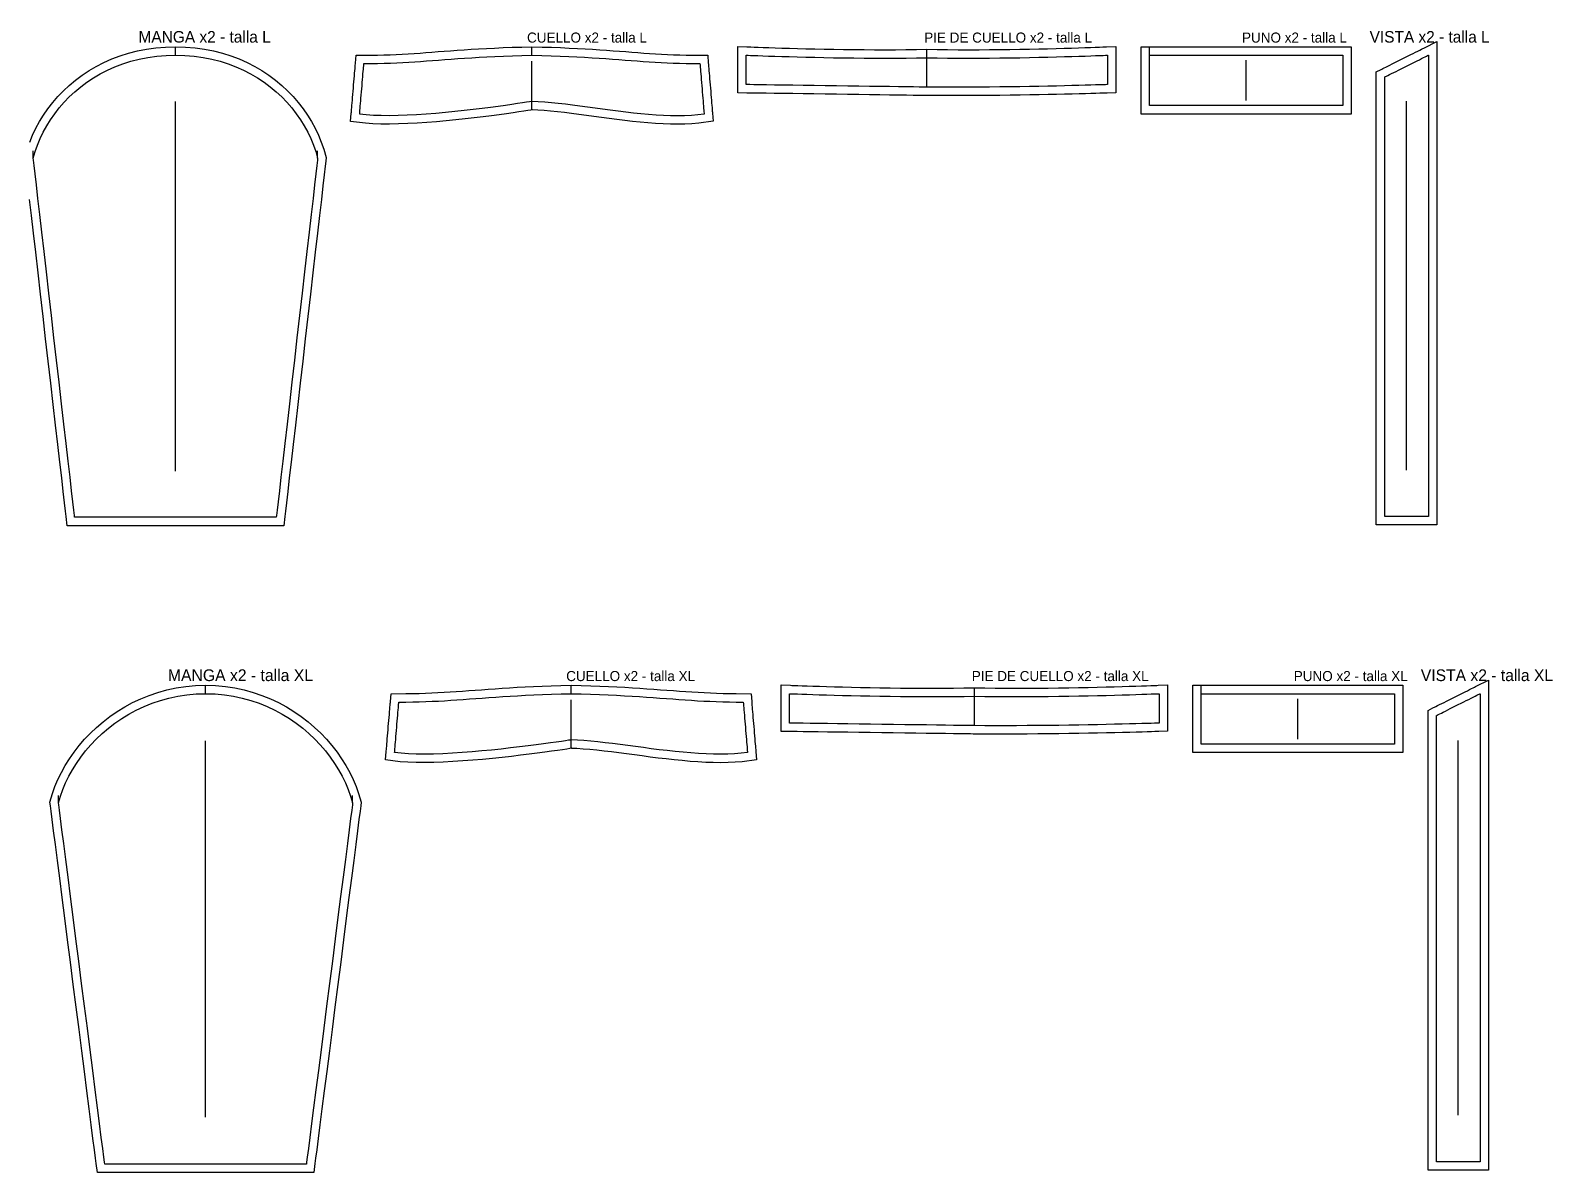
# Model space of a CAD drawing. Header units: centimetres. Extents: x -1 to 277, y -288 to 3.
# Drawn here: x 96.2 to 277.3, y -282 to -146.1 of the extents above; entities that cross this region are included whole.
import ezdxf

# ---------------------------------------------------------------- set-up
doc = ezdxf.new("R2010")
doc.units = ezdxf.units.CM
for name, color, linetype in [('15_SeamAllowance', 4, 'CONTINUOUS'), ('1_Boundary', 7, 'CONTINUOUS'), ('4_Notch', 1, 'CONTINUOUS'), ('5_Grainline', 3, 'CONTINUOUS'), ('8_Text', 7, 'CONTINUOUS')]:
    doc.layers.add(name, color=color, linetype=linetype)

msp = doc.modelspace()

# ---------------------------------------------------------------- linework, layer by layer
at = {"layer": '15_SeamAllowance'}
msp.add_lwpolyline([(96.0664, -159.3401), (96.4067, -158.5147), (96.7944, -157.7026), (97.2289, -156.9061), (97.7094, -156.1276), (98.2353, -155.3695), (98.8058, -154.6341), (99.4204, -153.924), (100.0784, -153.2416), (100.7791, -152.5893), (101.5217, -151.9697), (102.3057, -151.3852), (103.1302, -150.8385), (103.9946, -150.332), (104.8979, -149.8683), (105.8393, -149.45), (106.8181, -149.0795), (107.8331, -148.7594), (108.8836, -148.4921), (109.9685, -148.2801), (111.0868, -148.1258), (112.2377, -148.0316), (113.42, -147.9996), (114.6023, -148.0316), (115.7532, -148.1258), (116.8715, -148.2801), (117.9564, -148.4921), (119.0069, -148.7594), (120.0219, -149.0795), (121.0007, -149.45), (121.9421, -149.8683), (122.8454, -150.332), (123.7098, -150.8385), (124.5343, -151.3852), (125.3183, -151.9697), (126.0609, -152.5893), (126.7616, -153.2416), (127.4196, -153.924), (128.0342, -154.6341), (128.6047, -155.3695), (129.1306, -156.1276), (129.6111, -156.9061), (130.0456, -157.7026), (130.4333, -158.5147), (130.7736, -159.3401), (131.0657, -160.1765), (131.3563, -161.1863), (131.3085, -161.6014), (131.2366, -162.2258), (131.122, -163.2211), (130.969, -164.5502), (130.7818, -166.176), (130.5647, -168.0615), (130.322, -170.1695), (130.0579, -172.463), (129.7767, -174.9049), (129.4827, -177.458), (129.1802, -180.0853), (128.8734, -182.7497), (128.5666, -185.4141), (128.2641, -188.0414), (127.9702, -190.5946), (127.689, -193.0364), (127.4249, -195.3299), (127.1822, -197.4379), (126.9651, -199.3234), (126.7779, -200.9493), (126.6248, -202.2784), (126.5102, -203.2736), (126.4383, -203.898), (126.3115, -205), (125.2985, -205), (124.9478, -205), (124.3888, -205), (123.6422, -205), (122.729, -205), (121.67, -205), (120.486, -205), (119.1978, -205), (117.8263, -205), (116.3922, -205), (114.9165, -205), (113.42, -205), (111.9235, -205), (110.4478, -205), (109.0138, -205), (107.6422, -205), (106.354, -205), (105.17, -205), (104.111, -205), (103.1978, -205), (102.4513, -205), (101.8922, -205), (101.5415, -205), (100.5285, -205), (100.4017, -203.898), (100.3298, -203.2736), (100.2152, -202.2784), (100.0621, -200.9493), (99.8749, -199.3234), (99.6578, -197.4379), (99.4151, -195.3299), (99.151, -193.0364), (98.8698, -190.5946), (98.5759, -188.0414), (98.2734, -185.4141), (97.9666, -182.7497), (97.6598, -180.0853), (97.3573, -177.458), (97.0633, -174.9049), (96.7821, -172.463), (96.518, -170.1695), (96.2753, -168.0615), (96.0582, -166.176)], dxfattribs=at)
for points in [[(155.84, -147.9997), (157.0533, -148.0284), (158.1844, -148.0622), (159.2581, -148.1012), (160.2785, -148.1446), (161.2496, -148.1918), (162.1757, -148.2423), (163.0607, -148.2953), (163.9088, -148.3504), (164.724, -148.4068), (165.5104, -148.4639), (166.2722, -148.5212), (167.0133, -148.5779), (167.7379, -148.6335), (168.4502, -148.6874), (169.1545, -148.7389), (169.8548, -148.7874), (170.5555, -148.8324), (171.2611, -148.8733), (171.9757, -148.9096), (172.7039, -148.9405), (173.45, -148.9656), (174.2184, -148.9843), (175.0136, -148.996), (176.7605, -149.0045), (176.8391, -149.9473), (176.8464, -150.035), (176.858, -150.1748), (176.8736, -150.3614), (176.8926, -150.5897), (176.9147, -150.8545), (176.9393, -151.1505), (176.9662, -151.4725), (176.9947, -151.8154), (177.0246, -152.1739), (177.0554, -152.5428), (177.0865, -152.917), (177.1177, -153.2911), (177.1485, -153.66), (177.1783, -154.0185), (177.2069, -154.3614), (177.2338, -154.6834), (177.2584, -154.9795), (177.2805, -155.2442), (177.2995, -155.4725), (177.3151, -155.6591), (177.3267, -155.7989), (177.334, -155.8866), (177.4159, -156.8689), (175.701, -157.0912), (174.8866, -157.1613), (174.0517, -157.2018), (173.1983, -157.2154), (172.3286, -157.2047), (171.4445, -157.1724), (170.5483, -157.1207), (169.6421, -157.0521), (168.7283, -156.9689), (167.8093, -156.8734), (166.8874, -156.7679), (165.9651, -156.6547), (165.0447, -156.5359), (164.129, -156.4138), (163.2203, -156.2907), (162.3214, -156.1688), (161.4348, -156.0503), (160.5631, -155.9374), (159.7093, -155.8324), (158.8759, -155.7373), (158.0659, -155.6543), (157.2823, -155.5857), (156.5282, -155.5334), (155.8971, -155.5038), (155.9241, -155.4994), (155.7044, -155.5344), (155.3521, -155.5896), (154.8775, -155.6623), (154.2908, -155.7502), (153.602, -155.8507), (152.8213, -155.9615), (151.9589, -156.0799), (151.0248, -156.2036), (150.0292, -156.3301), (148.9822, -156.4568), (147.8939, -156.5814), (146.7742, -156.7014), (145.6333, -156.8142), (144.4811, -156.9174), (143.3275, -157.0085), (142.1824, -157.085), (141.0555, -157.1444), (139.9563, -157.1841), (138.8942, -157.2015), (137.8782, -157.1938), (136.9166, -157.1582), (136.0169, -157.0912), (134.2636, -156.8747), (134.346, -155.8866), (134.3533, -155.7989), (134.3649, -155.6591), (134.3805, -155.4725), (134.3995, -155.2442), (134.4216, -154.9795), (134.4462, -154.6834), (134.4731, -154.3614), (134.5017, -154.0185), (134.5315, -153.66), (134.5623, -153.2911), (134.5935, -152.917), (134.6246, -152.5428), (134.6554, -152.1739), (134.6853, -151.8154), (134.7138, -151.4725), (134.7407, -151.1505), (134.7653, -150.8545), (134.7874, -150.5897), (134.8064, -150.3614), (134.822, -150.1748), (134.8336, -150.035), (134.8409, -149.9473), (134.9195, -149.0045), (136.6664, -148.996), (137.4616, -148.9843), (138.23, -148.9656), (138.9761, -148.9405), (139.7043, -148.9096), (140.4189, -148.8733), (141.1245, -148.8324), (141.8252, -148.7874), (142.5255, -148.7389), (143.2298, -148.6874), (143.9421, -148.6335), (144.6667, -148.5779), (145.4078, -148.5212), (146.1696, -148.4639), (146.956, -148.4068), (147.7712, -148.3504), (148.6193, -148.2953), (149.5043, -148.2423), (150.4304, -148.1918), (151.4015, -148.1446), (152.4219, -148.1012), (153.4956, -148.0622), (154.6267, -148.0284)], [(202.84, -148.2998), (204.0828, -148.3215), (205.3205, -148.3362), (206.5676, -148.3445), (207.8181, -148.3472), (209.0659, -148.3447), (210.3051, -148.3375), (211.5297, -148.3262), (212.7335, -148.3112), (213.9107, -148.2931), (215.0552, -148.2724), (216.161, -148.2496), (217.2222, -148.2253), (218.2328, -148.1999), (219.1868, -148.174), (220.0781, -148.1481), (220.9009, -148.1227), (221.6492, -148.0984), (222.3169, -148.0756), (222.8981, -148.0549), (223.3868, -148.0368), (223.7771, -148.0219), (224.063, -148.0105), (224.2385, -148.0034), (225.34, -147.9573), (225.34, -149.0177), (225.34, -149.0689), (225.34, -149.1504), (225.34, -149.2593), (225.34, -149.3924), (225.34, -149.5469), (225.34, -149.7195), (225.34, -149.9074), (225.34, -150.1074), (225.34, -150.3166), (225.34, -150.5318), (225.34, -150.75), (225.34, -150.9682), (225.34, -151.1834), (225.34, -151.3926), (225.34, -151.5926), (225.34, -151.7805), (225.34, -151.9531), (225.34, -152.1076), (225.34, -152.2407), (225.34, -152.3496), (225.34, -152.4311), (225.34, -152.4823), (225.34, -153.467), (224.3129, -153.5015), (224.1355, -153.5073), (223.8476, -153.5165), (223.4551, -153.5287), (222.964, -153.5435), (222.3803, -153.5605), (221.71, -153.5794), (220.959, -153.5997), (220.1332, -153.621), (219.2387, -153.6429), (218.2814, -153.6652), (217.2673, -153.6873), (216.2022, -153.7089), (215.0923, -153.7295), (213.9433, -153.7489), (212.7613, -153.7666), (211.5523, -153.7822), (210.3221, -153.7953), (209.0767, -153.8055), (207.8221, -153.8125), (206.5642, -153.8158), (205.3089, -153.8151), (204.062, -153.8099), (202.829, -153.7999), (202.7172, -153.7984), (202.403, -153.794), (201.9022, -153.787), (201.2335, -153.7777), (200.4154, -153.7663), (199.4667, -153.753), (198.406, -153.7382), (197.252, -153.7221), (196.0233, -153.705), (194.7387, -153.6871), (193.4167, -153.6686), (192.076, -153.6499), (190.7354, -153.6312), (189.4134, -153.6127), (188.1288, -153.5948), (186.9001, -153.5777), (185.7461, -153.5616), (184.6854, -153.5468), (183.7367, -153.5335), (182.9186, -153.5221), (182.2499, -153.5128), (181.7491, -153.5058), (181.4349, -153.5014), (180.34, -153.4861), (180.34, -152.4823), (180.34, -152.4311), (180.34, -152.3496), (180.34, -152.2407), (180.34, -152.1076), (180.34, -151.9531), (180.34, -151.7805), (180.34, -151.5926), (180.34, -151.3926), (180.34, -151.1834), (180.34, -150.9682), (180.34, -150.75), (180.34, -150.5318), (180.34, -150.3166), (180.34, -150.1074), (180.34, -149.9074), (180.34, -149.7195), (180.34, -149.5469), (180.34, -149.3924), (180.34, -149.2593), (180.34, -149.1504), (180.34, -149.0689), (180.34, -149.0177), (180.34, -147.9573), (181.4415, -148.0034), (181.617, -148.0105), (181.9029, -148.0219), (182.2932, -148.0368), (182.7819, -148.0549), (183.3631, -148.0756), (184.0308, -148.0984), (184.7791, -148.1227), (185.6019, -148.1481), (186.4932, -148.174), (187.4472, -148.1999), (188.4578, -148.2253), (189.519, -148.2496), (190.6248, -148.2724), (191.7693, -148.2931), (192.9465, -148.3112), (194.1503, -148.3262), (195.3749, -148.3375), (196.6141, -148.3447), (197.8619, -148.3472), (199.1124, -148.3445), (200.3595, -148.3362), (201.5972, -148.3215)], [(228.34, -148), (229.4565, -148), (229.7925, -148), (230.3283, -148), (231.0437, -148), (231.9188, -148), (232.9338, -148), (234.0684, -148), (235.303, -148), (236.6173, -148), (237.9916, -148), (239.4058, -148), (240.84, -148), (242.2742, -148), (243.6884, -148), (245.0627, -148), (246.377, -148), (247.6116, -148), (248.7463, -148), (249.7612, -148), (250.6363, -148), (251.3517, -148), (251.8875, -148), (252.2235, -148), (253.34, -148), (253.34, -149.0304), (253.34, -149.1181), (253.34, -149.2578), (253.34, -149.4444), (253.34, -149.6727), (253.34, -149.9375), (253.34, -150.2335), (253.34, -150.5556), (253.34, -150.8984), (253.34, -151.2569), (253.34, -151.6259), (253.34, -152), (253.34, -152.3741), (253.34, -152.7431), (253.34, -153.1016), (253.34, -153.4444), (253.34, -153.7665), (253.34, -154.0625), (253.34, -154.3273), (253.34, -154.5556), (253.34, -154.7422), (253.34, -154.8819), (253.34, -154.9696), (253.34, -156), (252.2235, -156), (251.8875, -156), (251.3517, -156), (250.6363, -156), (249.7612, -156), (248.7463, -156), (247.6116, -156), (246.377, -156), (245.0627, -156), (243.6884, -156), (242.2742, -156), (240.84, -156), (239.4058, -156), (237.9916, -156), (236.6173, -156), (235.303, -156), (234.0684, -156), (232.9338, -156), (231.9188, -156), (231.0437, -156), (230.3283, -156), (229.7925, -156), (229.4565, -156), (228.34, -156), (228.34, -154.9696), (228.34, -154.8819), (228.34, -154.7422), (228.34, -154.5556), (228.34, -154.3273), (228.34, -154.0625), (228.34, -153.7665), (228.34, -153.4444), (228.34, -153.1016), (228.34, -152.7431), (228.34, -152.3741), (228.34, -152), (228.34, -151.6259), (228.34, -151.2569), (228.34, -150.8984), (228.34, -150.5556), (228.34, -150.2335), (228.34, -149.9375), (228.34, -149.6727), (228.34, -149.4444), (228.34, -149.2578), (228.34, -149.1181), (228.34, -149.0304)], [(256.34, -150.982), (256.9191, -150.6924), (256.9951, -150.6544), (257.1162, -150.5939), (257.278, -150.513), (257.4758, -150.4141), (257.7053, -150.2993), (257.9618, -150.1711), (258.2409, -150.0315), (258.5381, -149.8829), (258.8488, -149.7276), (259.1685, -149.5677), (259.4928, -149.4056), (259.817, -149.2434), (260.1368, -149.0836), (260.4475, -148.9282), (260.7446, -148.7796), (261.0237, -148.6401), (261.2803, -148.5118), (261.5097, -148.3971), (261.7076, -148.2982), (261.8693, -148.2173), (261.9905, -148.1567), (262.0665, -148.1187), (263.54, -147.382), (263.54, -149.278), (263.54, -150.0801), (263.54, -151.3588), (263.54, -153.0664), (263.54, -155.1552), (263.54, -157.5776), (263.54, -160.2859), (263.54, -163.2325), (263.54, -166.3696), (263.54, -169.6498), (263.54, -173.0252), (263.54, -176.4483), (263.54, -179.8714), (263.54, -183.2469), (263.54, -186.527), (263.54, -189.6642), (263.54, -192.6108), (263.54, -195.3191), (263.54, -197.7414), (263.54, -199.8302), (263.54, -201.5378), (263.54, -202.8165), (263.54, -203.6187), (263.54, -204.8967), (262.5137, -204.8967), (262.4377, -204.8967), (262.3166, -204.8967), (262.1548, -204.8967), (261.957, -204.8967), (261.7275, -204.8967), (261.471, -204.8967), (261.1919, -204.8967), (260.8947, -204.8967), (260.584, -204.8967), (260.2642, -204.8967), (259.94, -204.8967), (259.6158, -204.8967), (259.296, -204.8967), (258.9853, -204.8967), (258.6881, -204.8967), (258.409, -204.8967), (258.1525, -204.8967), (257.923, -204.8967), (257.7252, -204.8967), (257.5634, -204.8967), (257.4423, -204.8967), (257.3663, -204.8967), (256.34, -204.8967), (256.34, -203.6319), (256.34, -202.8677), (256.34, -201.6495), (256.34, -200.0228), (256.34, -198.033), (256.34, -195.7253), (256.34, -193.1453), (256.34, -190.3383), (256.34, -187.3497), (256.34, -184.2249), (256.34, -181.0093), (256.34, -177.7483), (256.34, -174.4874), (256.34, -171.2718), (256.34, -168.147), (256.34, -165.1584), (256.34, -162.3514), (256.34, -159.7714), (256.34, -157.4637), (256.34, -155.4738), (256.34, -153.8471), (256.34, -152.629), (256.34, -151.8648)], [(117, -223.9995), (118.1914, -224.0355), (119.3559, -224.1414), (120.4919, -224.3141), (121.5979, -224.5505), (122.6723, -224.8472), (123.7137, -225.2011), (124.7209, -225.609), (125.6925, -226.0674), (126.6272, -226.5733), (127.524, -227.1233), (128.3816, -227.7144), (129.1989, -228.3433), (129.975, -229.0069), (130.7086, -229.7021), (131.3987, -230.426), (132.0443, -231.1756), (132.6443, -231.9479), (133.1976, -232.7399), (133.703, -233.549), (134.1593, -234.3722), (134.5654, -235.2068), (134.92, -236.05), (135.2217, -236.8992), (135.5183, -237.9215), (135.4641, -238.3453), (135.3837, -238.9736), (135.2556, -239.9752), (135.0845, -241.3127), (134.8752, -242.9488), (134.6325, -244.8462), (134.3612, -246.9675), (134.066, -249.2755), (133.7517, -251.7328), (133.4231, -254.3021), (133.0849, -256.946), (132.7419, -259.6272), (132.399, -262.3084), (132.0608, -264.9524), (131.7322, -267.5216), (131.4178, -269.9789), (131.1226, -272.2869), (130.8513, -274.4082), (130.6086, -276.3056), (130.3993, -277.9417), (130.2282, -279.2792), (130.1001, -280.2808), (130.0198, -280.9091), (129.8802, -282), (128.8785, -282), (128.5278, -282), (127.9688, -282), (127.2222, -282), (126.309, -282), (125.25, -282), (124.066, -282), (122.7778, -282), (121.4063, -282), (119.9722, -282), (118.4965, -282), (117, -282), (115.5035, -282), (114.0278, -282), (112.5938, -282), (111.2222, -282), (109.934, -282), (108.75, -282), (107.691, -282), (106.7778, -282), (106.0313, -282), (105.4722, -282), (105.1215, -282), (104.1198, -282), (103.9802, -280.9091), (103.8999, -280.2808), (103.7718, -279.2792), (103.6007, -277.9417), (103.3914, -276.3056), (103.1487, -274.4082), (102.8774, -272.2869), (102.5822, -269.9789), (102.2678, -267.5216), (101.9392, -264.9524), (101.601, -262.3084), (101.2581, -259.6272), (100.9151, -256.946), (100.5769, -254.3021), (100.2483, -251.7328), (99.934, -249.2755), (99.6388, -246.9675), (99.3675, -244.8462), (99.1248, -242.9488), (98.9155, -241.3127), (98.7444, -239.9752), (98.6163, -238.9736), (98.5359, -238.3453), (98.4817, -237.9215), (98.7783, -236.8992), (99.08, -236.05), (99.4346, -235.2068), (99.8407, -234.3722), (100.297, -233.549), (100.8024, -232.7399), (101.3557, -231.9479), (101.9557, -231.1756), (102.6013, -230.426), (103.2914, -229.7021), (104.025, -229.0069), (104.8011, -228.3433), (105.6184, -227.7144), (106.476, -227.1233), (107.3728, -226.5733), (108.3075, -226.0674), (109.2791, -225.609), (110.2863, -225.2011), (111.3277, -224.8472), (112.4021, -224.5505), (113.5081, -224.3141), (114.6441, -224.1414), (115.8086, -224.0355)], [(160.5, -223.9997), (161.7157, -224.0284), (162.854, -224.0622), (163.9391, -224.1011), (164.9747, -224.1445), (165.9646, -224.1917), (166.9123, -224.2422), (167.8217, -224.2952), (168.6962, -224.3502), (169.5397, -224.4066), (170.3557, -224.4637), (171.148, -224.521), (171.9202, -224.5777), (172.676, -224.6333), (173.4192, -224.6871), (174.1534, -224.7387), (174.8826, -224.7872), (175.6106, -224.8323), (176.3412, -224.8733), (177.0784, -224.9095), (177.826, -224.9405), (178.588, -224.9656), (179.3683, -224.9843), (180.171, -224.996), (181.9205, -225.0045), (181.9991, -225.9473), (182.0064, -226.035), (182.018, -226.1748), (182.0336, -226.3614), (182.0526, -226.5897), (182.0747, -226.8545), (182.0993, -227.1505), (182.1262, -227.4725), (182.1547, -227.8154), (182.1846, -228.1739), (182.2154, -228.5428), (182.2465, -228.917), (182.2777, -229.2911), (182.3085, -229.66), (182.3383, -230.0185), (182.3669, -230.3614), (182.3938, -230.6834), (182.4184, -230.9795), (182.4405, -231.2442), (182.4595, -231.4725), (182.4751, -231.6591), (182.4867, -231.7989), (182.494, -231.8866), (182.5759, -232.8693), (180.8579, -233.0913), (180.036, -233.1613), (179.1897, -233.2018), (178.3213, -233.2154), (177.4331, -233.2048), (176.5276, -233.1724), (175.6073, -233.1208), (174.675, -233.0523), (173.7332, -232.9692), (172.7847, -232.8738), (171.8324, -232.7684), (170.8791, -232.6552), (169.9278, -232.5364), (168.9813, -232.4144), (168.0427, -232.2913), (167.115, -232.1694), (166.2012, -232.0508), (165.3045, -231.9378), (164.4281, -231.8327), (163.5751, -231.7375), (162.749, -231.6545), (161.9531, -231.5858), (161.1911, -231.5334), (160.5546, -231.5037), (160.5765, -231.5002), (160.3496, -231.5352), (159.9859, -231.5903), (159.4958, -231.663), (158.8902, -231.7509), (158.1795, -231.8514), (157.3743, -231.962), (156.4853, -232.0804), (155.5229, -232.2041), (154.4976, -232.3305), (153.4201, -232.4572), (152.3009, -232.5818), (151.1503, -232.7016), (149.979, -232.8144), (148.7972, -232.9176), (147.6154, -233.0086), (146.4438, -233.0851), (145.2926, -233.1444), (144.1718, -233.1841), (143.0911, -233.2014), (142.0599, -233.1938), (141.087, -233.1582), (140.18, -233.0912), (138.4236, -232.8751), (138.506, -231.8866), (138.5133, -231.7989), (138.5249, -231.6591), (138.5405, -231.4725), (138.5595, -231.2442), (138.5816, -230.9795), (138.6062, -230.6834), (138.6331, -230.3614), (138.6617, -230.0185), (138.6915, -229.66), (138.7223, -229.2911), (138.7535, -228.917), (138.7846, -228.5428), (138.8154, -228.1739), (138.8453, -227.8154), (138.8738, -227.4725), (138.9007, -227.1505), (138.9253, -226.8545), (138.9474, -226.5897), (138.9664, -226.3614), (138.982, -226.1748), (138.9936, -226.035), (139.0009, -225.9473), (139.0795, -225.0045), (140.829, -224.996), (141.6317, -224.9843), (142.412, -224.9656), (143.174, -224.9405), (143.9216, -224.9095), (144.6588, -224.8733), (145.3894, -224.8323), (146.1174, -224.7872), (146.8466, -224.7387), (147.5808, -224.6871), (148.324, -224.6333), (149.0798, -224.5777), (149.852, -224.521), (150.6443, -224.4637), (151.4603, -224.4066), (152.3038, -224.3502), (153.1783, -224.2952), (154.0877, -224.2422), (155.0354, -224.1917), (156.0253, -224.1445), (157.0609, -224.1011), (158.146, -224.0622), (159.2843, -224.0284)], [(208.5, -224.2998), (209.7453, -224.3215), (210.9902, -224.3362), (212.249, -224.3445), (213.5151, -224.3472), (214.7821, -224.3447), (216.0434, -224.3375), (217.2927, -224.3262), (218.5234, -224.3112), (219.7293, -224.2931), (220.9038, -224.2724), (222.0405, -224.2496), (223.1329, -224.2253), (224.1748, -224.1999), (225.1596, -224.174), (226.0809, -224.1481), (226.9324, -224.1227), (227.7075, -224.0983), (228.4, -224.0756), (229.0034, -224.0549), (229.5112, -224.0368), (229.9171, -224.0218), (230.2147, -224.0105), (230.3976, -224.0033), (231.5, -223.9591), (231.5, -225.0177), (231.5, -225.0689), (231.5, -225.1504), (231.5, -225.2593), (231.5, -225.3924), (231.5, -225.5469), (231.5, -225.7195), (231.5, -225.9074), (231.5, -226.1074), (231.5, -226.3166), (231.5, -226.5318), (231.5, -226.75), (231.5, -226.9682), (231.5, -227.1834), (231.5, -227.3926), (231.5, -227.5926), (231.5, -227.7805), (231.5, -227.9531), (231.5, -228.1076), (231.5, -228.2407), (231.5, -228.3496), (231.5, -228.4311), (231.5, -228.4823), (231.5, -229.4683), (230.4691, -229.5015), (230.2844, -229.5073), (229.9849, -229.5165), (229.5769, -229.5287), (229.0669, -229.5435), (228.4612, -229.5606), (227.7663, -229.5794), (226.9885, -229.5997), (226.1342, -229.621), (225.2099, -229.643), (224.2219, -229.6652), (223.1767, -229.6873), (222.0805, -229.7089), (220.9399, -229.7295), (219.7611, -229.7489), (218.5506, -229.7666), (217.3148, -229.7822), (216.06, -229.7953), (214.7927, -229.8055), (213.5191, -229.8125), (212.2457, -229.8158), (210.9787, -229.8151), (209.7246, -229.8099), (208.4891, -229.7999), (208.375, -229.7984), (208.0535, -229.794), (207.5411, -229.787), (206.8567, -229.7777), (206.0196, -229.7663), (205.0489, -229.753), (203.9635, -229.7382), (202.7827, -229.7221), (201.5254, -229.705), (200.2109, -229.6871), (198.8582, -229.6686), (197.4864, -229.6499), (196.1145, -229.6312), (194.7618, -229.6128), (193.4473, -229.5948), (192.1901, -229.5777), (191.0092, -229.5616), (189.9239, -229.5468), (188.9531, -229.5335), (188.116, -229.5221), (187.4317, -229.5128), (186.9192, -229.5058), (186.5978, -229.5014), (185.5, -229.4865), (185.5, -228.4823), (185.5, -228.4311), (185.5, -228.3496), (185.5, -228.2407), (185.5, -228.1076), (185.5, -227.9531), (185.5, -227.7805), (185.5, -227.5926), (185.5, -227.3926), (185.5, -227.1834), (185.5, -226.9682), (185.5, -226.75), (185.5, -226.5318), (185.5, -226.3166), (185.5, -226.1074), (185.5, -225.9074), (185.5, -225.7195), (185.5, -225.5469), (185.5, -225.3924), (185.5, -225.2593), (185.5, -225.1504), (185.5, -225.0689), (185.5, -225.0177), (185.5, -223.9591), (186.6024, -224.0033), (186.7853, -224.0105), (187.0829, -224.0218), (187.4888, -224.0368), (187.9966, -224.0549), (188.6, -224.0756), (189.2925, -224.0983), (190.0676, -224.1227), (190.9191, -224.1481), (191.8404, -224.174), (192.8252, -224.1999), (193.8671, -224.2253), (194.9595, -224.2496), (196.0962, -224.2724), (197.2707, -224.2931), (198.4766, -224.3112), (199.7073, -224.3262), (200.9566, -224.3375), (202.2179, -224.3447), (203.4849, -224.3472), (204.751, -224.3445), (206.0098, -224.3362), (207.2547, -224.3215)], [(234.5, -224), (235.6165, -224), (235.9525, -224), (236.4883, -224), (237.2037, -224), (238.0788, -224), (239.0938, -224), (240.2284, -224), (241.463, -224), (242.7773, -224), (244.1516, -224), (245.5658, -224), (247, -224), (248.4342, -224), (249.8484, -224), (251.2227, -224), (252.537, -224), (253.7716, -224), (254.9063, -224), (255.9212, -224), (256.7963, -224), (257.5117, -224), (258.0475, -224), (258.3835, -224), (259.5, -224), (259.5, -225.0304), (259.5, -225.1181), (259.5, -225.2578), (259.5, -225.4444), (259.5, -225.6727), (259.5, -225.9375), (259.5, -226.2335), (259.5, -226.5556), (259.5, -226.8984), (259.5, -227.2569), (259.5, -227.6259), (259.5, -228), (259.5, -228.3741), (259.5, -228.7431), (259.5, -229.1016), (259.5, -229.4444), (259.5, -229.7665), (259.5, -230.0625), (259.5, -230.3273), (259.5, -230.5556), (259.5, -230.7422), (259.5, -230.8819), (259.5, -230.9696), (259.5, -232), (258.3835, -232), (258.0475, -232), (257.5117, -232), (256.7963, -232), (255.9212, -232), (254.9063, -232), (253.7716, -232), (252.537, -232), (251.2227, -232), (249.8484, -232), (248.4342, -232), (247, -232), (245.5658, -232), (244.1516, -232), (242.7773, -232), (241.463, -232), (240.2284, -232), (239.0938, -232), (238.0788, -232), (237.2037, -232), (236.4883, -232), (235.9525, -232), (235.6165, -232), (234.5, -232), (234.5, -230.9696), (234.5, -230.8819), (234.5, -230.7422), (234.5, -230.5556), (234.5, -230.3273), (234.5, -230.0625), (234.5, -229.7665), (234.5, -229.4444), (234.5, -229.1016), (234.5, -228.7431), (234.5, -228.3741), (234.5, -228), (234.5, -227.6259), (234.5, -227.2569), (234.5, -226.8984), (234.5, -226.5556), (234.5, -226.2335), (234.5, -225.9375), (234.5, -225.6727), (234.5, -225.4444), (234.5, -225.2578), (234.5, -225.1181), (234.5, -225.0304)], [(262.5, -226.982), (263.0791, -226.6924), (263.1551, -226.6544), (263.2762, -226.5939), (263.438, -226.513), (263.6358, -226.4141), (263.8653, -226.2993), (264.1218, -226.1711), (264.4009, -226.0315), (264.6981, -225.8829), (265.0088, -225.7276), (265.3285, -225.5677), (265.6528, -225.4056), (265.977, -225.2434), (266.2968, -225.0836), (266.6075, -224.9282), (266.9046, -224.7796), (267.1837, -224.6401), (267.4403, -224.5118), (267.6697, -224.3971), (267.8676, -224.2982), (268.0293, -224.2173), (268.1505, -224.1567), (268.2265, -224.1187), (269.7, -223.382), (269.7, -225.2822), (269.7, -226.0965), (269.7, -227.3945), (269.7, -229.1279), (269.7, -231.2483), (269.7, -233.7073), (269.7, -236.4565), (269.7, -239.4477), (269.7, -242.6323), (269.7, -245.962), (269.7, -249.3885), (269.7, -252.8633), (269.7, -256.3382), (269.7, -259.7647), (269.7, -263.0944), (269.7, -266.279), (269.7, -269.2701), (269.7, -272.0194), (269.7, -274.4784), (269.7, -276.5988), (269.7, -278.3322), (269.7, -279.6302), (269.7, -280.4445), (269.7, -281.7267), (268.6737, -281.7267), (268.5977, -281.7267), (268.4766, -281.7267), (268.3148, -281.7267), (268.117, -281.7267), (267.8875, -281.7267), (267.631, -281.7267), (267.3519, -281.7267), (267.0547, -281.7267), (266.744, -281.7267), (266.4242, -281.7267), (266.1, -281.7267), (265.7758, -281.7267), (265.456, -281.7267), (265.1453, -281.7267), (264.8481, -281.7267), (264.569, -281.7267), (264.3125, -281.7267), (264.083, -281.7267), (263.8852, -281.7267), (263.7234, -281.7267), (263.6023, -281.7267), (263.5263, -281.7267), (262.5, -281.7267), (262.5, -280.4577), (262.5, -279.6814), (262.5, -278.4439), (262.5, -276.7914), (262.5, -274.7699), (262.5, -272.4256), (262.5, -269.8046), (262.5, -266.9531), (262.5, -263.9171), (262.5, -260.7427), (262.5, -257.4761), (262.5, -254.1633), (262.5, -250.8506), (262.5, -247.584), (262.5, -244.4096), (262.5, -241.3736), (262.5, -238.522), (262.5, -235.901), (262.5, -233.5568), (262.5, -231.5353), (262.5, -229.8828), (262.5, -228.6453), (262.5, -227.869)]]:
    msp.add_lwpolyline(points, close=True, dxfattribs=at)
at = {"layer": '1_Boundary'}
for points in [[(113.42, -149), (114.548, -149.0305), (115.6439, -149.1202), (116.7072, -149.2669), (117.7371, -149.4681), (118.733, -149.7215), (119.6943, -150.0247), (120.6203, -150.3752), (121.5104, -150.7708), (122.3639, -151.2089), (123.1802, -151.6872), (123.9587, -152.2034), (124.6987, -152.7551), (125.3995, -153.3398), (126.0605, -153.9551), (126.681, -154.5988), (127.2605, -155.2683), (127.7983, -155.9614), (128.2937, -156.6756), (128.746, -157.4085), (129.1547, -158.1578), (129.5191, -158.921), (129.8386, -159.6958), (130.1124, -160.4798), (130.34, -161.2707), (130.3151, -161.487), (130.2432, -162.1114), (130.1286, -163.1067), (129.9756, -164.4358), (129.7884, -166.0616), (129.5713, -167.9471), (129.3285, -170.0551), (129.0644, -172.3486), (128.7833, -174.7905), (128.4893, -177.3436), (128.1868, -179.9709), (127.88, -182.6353), (127.5732, -185.2997), (127.2707, -187.927), (126.9767, -190.4802), (126.6956, -192.922), (126.4315, -195.2155), (126.1888, -197.3235), (125.9716, -199.209), (125.7844, -200.8349), (125.6314, -202.164), (125.5168, -203.1593), (125.4449, -203.7836), (125.42, -204), (125.2985, -204), (124.9478, -204), (124.3888, -204), (123.6422, -204), (122.729, -204), (121.67, -204), (120.486, -204), (119.1978, -204), (117.8263, -204), (116.3922, -204), (114.9165, -204), (113.42, -204), (111.9235, -204), (110.4478, -204), (109.0138, -204), (107.6422, -204), (106.354, -204), (105.17, -204), (104.111, -204), (103.1978, -204), (102.4513, -204), (101.8922, -204), (101.5415, -204), (101.42, -204), (101.3951, -203.7836), (101.3232, -203.1593), (101.2086, -202.164), (101.0556, -200.8349), (100.8684, -199.209), (100.6512, -197.3235), (100.4085, -195.2155), (100.1444, -192.922), (99.8633, -190.4802), (99.5693, -187.927), (99.2668, -185.2997), (98.96, -182.6353), (98.6532, -179.9709), (98.3507, -177.3436), (98.0567, -174.7905), (97.7756, -172.3486), (97.5115, -170.0551), (97.2687, -167.9471), (97.0516, -166.0616), (96.8644, -164.4358), (96.7114, -163.1067), (96.5968, -162.1114), (96.5249, -161.487), (96.5, -161.2707), (96.7276, -160.4798), (97.0014, -159.6958), (97.3209, -158.921), (97.6852, -158.1578), (98.094, -157.4085), (98.5463, -156.6756), (99.0417, -155.9614), (99.5795, -155.2683), (100.159, -154.5988), (100.7795, -153.9551), (101.4405, -153.3398), (102.1414, -152.7551), (102.8813, -152.2034), (103.6598, -151.6872), (104.4761, -151.2089), (105.3296, -150.7708), (106.2197, -150.3752), (107.1457, -150.0247), (108.107, -149.7215), (109.1029, -149.4681), (110.1328, -149.2669), (111.1961, -149.1202), (112.292, -149.0305), (113.42, -149)], [(155.84, -149), (157.0265, -149.028), (158.1514, -149.0617), (159.2188, -149.1004), (160.2329, -149.1435), (161.1981, -149.1905), (162.1185, -149.2406), (162.9984, -149.2934), (163.8419, -149.3481), (164.6532, -149.4043), (165.4367, -149.4612), (166.1965, -149.5183), (166.9369, -149.575), (167.662, -149.6306), (168.3761, -149.6846), (169.0834, -149.7363), (169.7881, -149.7852), (170.4945, -149.8306), (171.2068, -149.8719), (171.9291, -149.9085), (172.6658, -149.9398), (173.421, -149.9652), (174.199, -149.9841), (175.0039, -149.9959), (175.84, -150), (175.8425, -150.0304), (175.8498, -150.1181), (175.8615, -150.2578), (175.877, -150.4444), (175.8961, -150.6727), (175.9181, -150.9375), (175.9428, -151.2335), (175.9696, -151.5556), (175.9982, -151.8984), (176.0281, -152.2569), (176.0588, -152.6259), (176.09, -153), (176.1212, -153.3741), (176.1519, -153.7431), (176.1818, -154.1016), (176.2104, -154.4444), (176.2372, -154.7665), (176.2619, -155.0625), (176.2839, -155.3273), (176.303, -155.5556), (176.3185, -155.7422), (176.3302, -155.8819), (176.3375, -155.9696), (176.34, -156), (175.5938, -156.0967), (174.8195, -156.1634), (174.0195, -156.2021), (173.1965, -156.2153), (172.353, -156.205), (171.4916, -156.1734), (170.6148, -156.1229), (169.7252, -156.0556), (168.8254, -155.9736), (167.9178, -155.8793), (167.0052, -155.7749), (166.09, -155.6625), (165.1748, -155.5444), (164.2622, -155.4227), (163.3546, -155.2998), (162.4548, -155.1778), (161.5652, -155.0589), (160.6884, -154.9453), (159.827, -154.8393), (158.9835, -154.7431), (158.1605, -154.6588), (157.3605, -154.5887), (156.5862, -154.535), (155.84, -154.5), (155.7654, -154.5121), (155.5484, -154.5467), (155.1991, -154.6014), (154.7277, -154.6736), (154.1445, -154.761), (153.4595, -154.8609), (152.683, -154.9711), (151.8252, -155.0889), (150.8962, -155.2119), (149.9061, -155.3377), (148.8653, -155.4637), (147.7838, -155.5875), (146.6718, -155.7066), (145.5395, -155.8186), (144.3971, -155.9209), (143.2548, -156.0111), (142.1227, -156.0867), (141.0111, -156.1453), (139.93, -156.1844), (138.8898, -156.2014), (137.9004, -156.1939), (136.9723, -156.1595), (136.1154, -156.0957), (135.34, -156), (135.3425, -155.9696), (135.3498, -155.8819), (135.3615, -155.7422), (135.377, -155.5556), (135.3961, -155.3273), (135.4181, -155.0625), (135.4428, -154.7665), (135.4696, -154.4444), (135.4982, -154.1016), (135.5281, -153.7431), (135.5588, -153.3741), (135.59, -153), (135.6212, -152.6259), (135.6519, -152.2569), (135.6818, -151.8984), (135.7104, -151.5556), (135.7372, -151.2335), (135.7619, -150.9375), (135.7839, -150.6727), (135.803, -150.4444), (135.8185, -150.2578), (135.8302, -150.1181), (135.8375, -150.0304), (135.84, -150), (136.6761, -149.9959), (137.481, -149.9841), (138.259, -149.9652), (139.0142, -149.9398), (139.7509, -149.9085), (140.4732, -149.8719), (141.1855, -149.8306), (141.8919, -149.7852), (142.5966, -149.7363), (143.3039, -149.6846), (144.018, -149.6306), (144.7431, -149.575), (145.4835, -149.5183), (146.2433, -149.4612), (147.0268, -149.4043), (147.8381, -149.3481), (148.6816, -149.2934), (149.5615, -149.2406), (150.4819, -149.1905), (151.4471, -149.1435), (152.4612, -149.1004), (153.5286, -149.0617), (154.6535, -149.028), (155.84, -149)], [(202.84, -149.3), (204.0682, -149.3214), (205.3112, -149.3361), (206.5631, -149.3445), (207.818, -149.3472), (209.0698, -149.3447), (210.3127, -149.3375), (211.5405, -149.3261), (212.7474, -149.3111), (213.9274, -149.293), (215.0745, -149.2722), (216.1828, -149.2494), (217.2463, -149.225), (218.2589, -149.1996), (219.2149, -149.1736), (220.1081, -149.1477), (220.9326, -149.1222), (221.6825, -149.0978), (222.3517, -149.075), (222.9344, -149.0543), (223.4245, -149.0361), (223.8161, -149.0211), (224.1032, -149.0097), (224.2798, -149.0025), (224.34, -149), (224.34, -149.0177), (224.34, -149.0689), (224.34, -149.1504), (224.34, -149.2593), (224.34, -149.3924), (224.34, -149.5469), (224.34, -149.7195), (224.34, -149.9074), (224.34, -150.1074), (224.34, -150.3166), (224.34, -150.5318), (224.34, -150.75), (224.34, -150.9682), (224.34, -151.1834), (224.34, -151.3926), (224.34, -151.5926), (224.34, -151.7805), (224.34, -151.9531), (224.34, -152.1076), (224.34, -152.2407), (224.34, -152.3496), (224.34, -152.4311), (224.34, -152.4823), (224.34, -152.5), (224.2798, -152.502), (224.1032, -152.5078), (223.8161, -152.517), (223.4245, -152.5292), (222.9344, -152.5439), (222.3517, -152.5609), (221.6825, -152.5798), (220.9326, -152.6), (220.1081, -152.6213), (219.2149, -152.6432), (218.2589, -152.6654), (217.2463, -152.6875), (216.1828, -152.709), (215.0745, -152.7297), (213.9274, -152.749), (212.7474, -152.7667), (211.5405, -152.7822), (210.3127, -152.7953), (209.0698, -152.8055), (207.818, -152.8125), (206.5631, -152.8158), (205.3112, -152.8151), (204.0682, -152.81), (202.84, -152.8), (202.7311, -152.7985), (202.417, -152.7941), (201.9162, -152.7871), (201.2474, -152.7778), (200.4293, -152.7664), (199.4806, -152.7531), (198.4199, -152.7383), (197.2659, -152.7222), (196.0373, -152.7051), (194.7526, -152.6872), (193.4306, -152.6687), (192.09, -152.65), (190.7494, -152.6313), (189.4274, -152.6128), (188.1427, -152.5949), (186.9141, -152.5778), (185.7601, -152.5617), (184.6994, -152.5469), (183.7507, -152.5336), (182.9326, -152.5222), (182.2638, -152.5129), (181.763, -152.5059), (181.4489, -152.5015), (181.34, -152.5), (181.34, -152.4823), (181.34, -152.4311), (181.34, -152.3496), (181.34, -152.2407), (181.34, -152.1076), (181.34, -151.9531), (181.34, -151.7805), (181.34, -151.5926), (181.34, -151.3926), (181.34, -151.1834), (181.34, -150.9682), (181.34, -150.75), (181.34, -150.5318), (181.34, -150.3166), (181.34, -150.1074), (181.34, -149.9074), (181.34, -149.7195), (181.34, -149.5469), (181.34, -149.3924), (181.34, -149.2593), (181.34, -149.1504), (181.34, -149.0689), (181.34, -149.0177), (181.34, -149), (181.4002, -149.0025), (181.5768, -149.0097), (181.8639, -149.0211), (182.2555, -149.0361), (182.7456, -149.0543), (183.3283, -149.075), (183.9975, -149.0978), (184.7474, -149.1222), (185.5719, -149.1477), (186.4651, -149.1736), (187.4211, -149.1996), (188.4338, -149.225), (189.4972, -149.2494), (190.6055, -149.2722), (191.7526, -149.293), (192.9326, -149.3111), (194.1395, -149.3261), (195.3673, -149.3375), (196.6102, -149.3447), (197.862, -149.3472), (199.1169, -149.3445), (200.3688, -149.3361), (201.6118, -149.3214), (202.84, -149.3)], [(229.34, -149), (229.4565, -149), (229.7925, -149), (230.3283, -149), (231.0437, -149), (231.9188, -149), (232.9338, -149), (234.0684, -149), (235.303, -149), (236.6173, -149), (237.9916, -149), (239.4058, -149), (240.84, -149), (242.2742, -149), (243.6884, -149), (245.0627, -149), (246.377, -149), (247.6116, -149), (248.7463, -149), (249.7612, -149), (250.6363, -149), (251.3517, -149), (251.8875, -149), (252.2235, -149), (252.34, -149), (252.34, -149.0304), (252.34, -149.1181), (252.34, -149.2578), (252.34, -149.4444), (252.34, -149.6727), (252.34, -149.9375), (252.34, -150.2335), (252.34, -150.5556), (252.34, -150.8984), (252.34, -151.2569), (252.34, -151.6259), (252.34, -152), (252.34, -152.3741), (252.34, -152.7431), (252.34, -153.1016), (252.34, -153.4444), (252.34, -153.7665), (252.34, -154.0625), (252.34, -154.3273), (252.34, -154.5556), (252.34, -154.7422), (252.34, -154.8819), (252.34, -154.9696), (252.34, -155), (252.2235, -155), (251.8875, -155), (251.3517, -155), (250.6363, -155), (249.7612, -155), (248.7463, -155), (247.6116, -155), (246.377, -155), (245.0627, -155), (243.6884, -155), (242.2742, -155), (240.84, -155), (239.4058, -155), (237.9916, -155), (236.6173, -155), (235.303, -155), (234.0684, -155), (232.9338, -155), (231.9188, -155), (231.0437, -155), (230.3283, -155), (229.7925, -155), (229.4565, -155), (229.34, -155), (229.34, -154.9696), (229.34, -154.8819), (229.34, -154.7422), (229.34, -154.5556), (229.34, -154.3273), (229.34, -154.0625), (229.34, -153.7665), (229.34, -153.4444), (229.34, -153.1016), (229.34, -152.7431), (229.34, -152.3741), (229.34, -152), (229.34, -151.6259), (229.34, -151.2569), (229.34, -150.8984), (229.34, -150.5556), (229.34, -150.2335), (229.34, -149.9375), (229.34, -149.6727), (229.34, -149.4444), (229.34, -149.2578), (229.34, -149.1181), (229.34, -149.0304), (229.34, -149)], [(257.34, -151.6), (257.3663, -151.5868), (257.4423, -151.5488), (257.5634, -151.4883), (257.7252, -151.4074), (257.923, -151.3085), (258.1525, -151.1937), (258.409, -151.0655), (258.6881, -150.9259), (258.9853, -150.7773), (259.296, -150.622), (259.6158, -150.4621), (259.94, -150.3), (260.2642, -150.1379), (260.584, -149.978), (260.8947, -149.8227), (261.1919, -149.6741), (261.471, -149.5345), (261.7275, -149.4063), (261.957, -149.2915), (262.1548, -149.1926), (262.3166, -149.1117), (262.4377, -149.0512), (262.5137, -149.0132), (262.54, -149), (262.54, -149.278), (262.54, -150.0801), (262.54, -151.3588), (262.54, -153.0664), (262.54, -155.1552), (262.54, -157.5776), (262.54, -160.2859), (262.54, -163.2325), (262.54, -166.3696), (262.54, -169.6498), (262.54, -173.0252), (262.54, -176.4483), (262.54, -179.8714), (262.54, -183.2469), (262.54, -186.527), (262.54, -189.6642), (262.54, -192.6108), (262.54, -195.3191), (262.54, -197.7414), (262.54, -199.8302), (262.54, -201.5378), (262.54, -202.8165), (262.54, -203.6187), (262.54, -203.8967), (262.5137, -203.8967), (262.4377, -203.8967), (262.3166, -203.8967), (262.1548, -203.8967), (261.957, -203.8967), (261.7275, -203.8967), (261.471, -203.8967), (261.1919, -203.8967), (260.8947, -203.8967), (260.584, -203.8967), (260.2642, -203.8967), (259.94, -203.8967), (259.6158, -203.8967), (259.296, -203.8967), (258.9853, -203.8967), (258.6881, -203.8967), (258.409, -203.8967), (258.1525, -203.8967), (257.923, -203.8967), (257.7252, -203.8967), (257.5634, -203.8967), (257.4423, -203.8967), (257.3663, -203.8967), (257.34, -203.8967), (257.34, -203.6319), (257.34, -202.8677), (257.34, -201.6495), (257.34, -200.0228), (257.34, -198.033), (257.34, -195.7253), (257.34, -193.1453), (257.34, -190.3383), (257.34, -187.3497), (257.34, -184.2249), (257.34, -181.0093), (257.34, -177.7483), (257.34, -174.4874), (257.34, -171.2718), (257.34, -168.147), (257.34, -165.1584), (257.34, -162.3514), (257.34, -159.7714), (257.34, -157.4637), (257.34, -155.4738), (257.34, -153.8471), (257.34, -152.629), (257.34, -151.8648), (257.34, -151.6)], [(117, -225), (118.1309, -225.0341), (119.2353, -225.1346), (120.3121, -225.2983), (121.36, -225.5222), (122.378, -225.8034), (123.3649, -226.1388), (124.3195, -226.5253), (125.2408, -226.96), (126.1274, -227.4399), (126.9784, -227.9618), (127.7925, -228.5229), (128.5687, -229.1201), (129.3056, -229.7503), (130.0023, -230.4105), (130.6575, -231.0978), (131.2702, -231.8091), (131.8391, -232.5413), (132.3631, -233.2915), (132.841, -234.0566), (133.2718, -234.8337), (133.6542, -235.6196), (133.9872, -236.4115), (134.2695, -237.2061), (134.5, -238.0007), (134.4721, -238.2184), (134.3918, -238.8467), (134.2637, -239.8483), (134.0926, -241.1858), (133.8833, -242.8219), (133.6406, -244.7193), (133.3693, -246.8407), (133.0741, -249.1486), (132.7598, -251.6059), (132.4311, -254.1752), (132.093, -256.8191), (131.75, -259.5003), (131.407, -262.1816), (131.0689, -264.8255), (130.7402, -267.3947), (130.4259, -269.852), (130.1307, -272.16), (129.8594, -274.2814), (129.6167, -276.1787), (129.4074, -277.8149), (129.2363, -279.1524), (129.1082, -280.1539), (129.0279, -280.7823), (129, -281), (128.8785, -281), (128.5278, -281), (127.9688, -281), (127.2222, -281), (126.309, -281), (125.25, -281), (124.066, -281), (122.7778, -281), (121.4063, -281), (119.9722, -281), (118.4965, -281), (117, -281), (115.5035, -281), (114.0278, -281), (112.5938, -281), (111.2222, -281), (109.934, -281), (108.75, -281), (107.691, -281), (106.7778, -281), (106.0313, -281), (105.4722, -281), (105.1215, -281), (105, -281), (104.9721, -280.7823), (104.8918, -280.1539), (104.7637, -279.1524), (104.5926, -277.8149), (104.3833, -276.1787), (104.1406, -274.2814), (103.8693, -272.16), (103.5741, -269.852), (103.2598, -267.3947), (102.9311, -264.8255), (102.593, -262.1816), (102.25, -259.5003), (101.907, -256.8191), (101.5689, -254.1752), (101.2402, -251.6059), (100.9259, -249.1486), (100.6307, -246.8407), (100.3594, -244.7193), (100.1167, -242.8219), (99.9074, -241.1858), (99.7363, -239.8483), (99.6082, -238.8467), (99.5279, -238.2184), (99.5, -238.0007), (99.7305, -237.2061), (100.0128, -236.4115), (100.3458, -235.6196), (100.7282, -234.8337), (101.159, -234.0566), (101.6369, -233.2915), (102.1609, -232.5413), (102.7298, -231.8091), (103.3425, -231.0978), (103.9977, -230.4105), (104.6944, -229.7503), (105.4314, -229.1201), (106.2075, -228.5229), (107.0216, -227.9618), (107.8726, -227.4399), (108.7592, -226.96), (109.6805, -226.5253), (110.6351, -226.1388), (111.622, -225.8034), (112.64, -225.5222), (113.6879, -225.2983), (114.7647, -225.1346), (115.8691, -225.0341), (117, -225)], [(160.5, -225), (161.689, -225.028), (162.8212, -225.0617), (163.9002, -225.1004), (164.93, -225.1435), (165.9142, -225.1905), (166.8566, -225.2406), (167.7611, -225.2934), (168.6315, -225.3481), (169.4714, -225.4043), (170.2848, -225.4612), (171.0753, -225.5183), (171.8469, -225.575), (172.6032, -225.6306), (173.348, -225.6846), (174.0852, -225.7363), (174.8185, -225.7852), (175.5517, -225.8306), (176.2887, -225.8719), (177.0331, -225.9085), (177.7888, -225.9398), (178.5595, -225.9652), (179.3491, -225.9841), (180.1613, -225.9959), (181, -226), (181.0025, -226.0304), (181.0098, -226.1181), (181.0215, -226.2578), (181.037, -226.4444), (181.0561, -226.6727), (181.0781, -226.9375), (181.1028, -227.2335), (181.1296, -227.5556), (181.1582, -227.8984), (181.1881, -228.2569), (181.2188, -228.6259), (181.25, -229), (181.2812, -229.3741), (181.3119, -229.7431), (181.3418, -230.1016), (181.3704, -230.4444), (181.3972, -230.7665), (181.4219, -231.0625), (181.4439, -231.3273), (181.463, -231.5556), (181.4785, -231.7422), (181.4902, -231.8819), (181.4975, -231.9696), (181.5, -232), (180.7513, -232.0967), (179.9696, -232.1634), (179.158, -232.2021), (178.3194, -232.2153), (177.4569, -232.205), (176.5734, -232.1734), (175.672, -232.1229), (174.7556, -232.0556), (173.8271, -231.9736), (172.8898, -231.8793), (171.9464, -231.7749), (171, -231.6625), (170.0536, -231.5444), (169.1102, -231.4227), (168.1729, -231.2998), (167.2444, -231.1778), (166.328, -231.0589), (165.4266, -230.9453), (164.5431, -230.8393), (163.6806, -230.7431), (162.842, -230.6588), (162.0304, -230.5887), (161.2487, -230.535), (160.5, -230.5), (160.4229, -230.5121), (160.1985, -230.5467), (159.8376, -230.6014), (159.3507, -230.6736), (158.7484, -230.761), (158.0414, -230.8609), (157.2402, -230.9711), (156.3556, -231.0889), (155.3979, -231.2119), (154.378, -231.3377), (153.3064, -231.4637), (152.1937, -231.5875), (151.0506, -231.7066), (149.8876, -231.8186), (148.7153, -231.9209), (147.5444, -232.0111), (146.3855, -232.0867), (145.2492, -232.1453), (144.1461, -232.1844), (143.0868, -232.2014), (142.0819, -232.1939), (141.1421, -232.1595), (140.2779, -232.0957), (139.5, -232), (139.5025, -231.9696), (139.5098, -231.8819), (139.5215, -231.7422), (139.537, -231.5556), (139.5561, -231.3273), (139.5781, -231.0625), (139.6028, -230.7665), (139.6296, -230.4444), (139.6582, -230.1016), (139.6881, -229.7431), (139.7188, -229.3741), (139.75, -229), (139.7812, -228.6259), (139.8119, -228.2569), (139.8418, -227.8984), (139.8704, -227.5556), (139.8972, -227.2335), (139.9219, -226.9375), (139.9439, -226.6727), (139.963, -226.4444), (139.9785, -226.2578), (139.9902, -226.1181), (139.9975, -226.0304), (140, -226), (140.8387, -225.9959), (141.6509, -225.9841), (142.4405, -225.9652), (143.2112, -225.9398), (143.9669, -225.9085), (144.7113, -225.8719), (145.4483, -225.8306), (146.1815, -225.7852), (146.9148, -225.7363), (147.652, -225.6846), (148.3968, -225.6306), (149.1531, -225.575), (149.9247, -225.5183), (150.7152, -225.4612), (151.5286, -225.4043), (152.3685, -225.3481), (153.2389, -225.2934), (154.1434, -225.2406), (155.0858, -225.1905), (156.07, -225.1435), (157.0998, -225.1004), (158.1788, -225.0617), (159.311, -225.028), (160.5, -225)], [(208.5, -225.3), (209.7307, -225.3214), (210.981, -225.3361), (212.2446, -225.3445), (213.515, -225.3472), (214.7859, -225.3447), (216.0508, -225.3375), (217.3033, -225.3261), (218.537, -225.3111), (219.7456, -225.293), (220.9226, -225.2722), (222.0616, -225.2494), (223.1563, -225.225), (224.2001, -225.1996), (225.1868, -225.1736), (226.1099, -225.1477), (226.963, -225.1222), (227.7397, -225.0978), (228.4336, -225.075), (229.0383, -225.0543), (229.5475, -225.0361), (229.9546, -225.0211), (230.2533, -225.0097), (230.4373, -225.0025), (230.5, -225), (230.5, -225.0177), (230.5, -225.0689), (230.5, -225.1504), (230.5, -225.2593), (230.5, -225.3924), (230.5, -225.5469), (230.5, -225.7195), (230.5, -225.9074), (230.5, -226.1074), (230.5, -226.3166), (230.5, -226.5318), (230.5, -226.75), (230.5, -226.9682), (230.5, -227.1834), (230.5, -227.3926), (230.5, -227.5926), (230.5, -227.7805), (230.5, -227.9531), (230.5, -228.1076), (230.5, -228.2407), (230.5, -228.3496), (230.5, -228.4311), (230.5, -228.4823), (230.5, -228.5), (230.4373, -228.502), (230.2533, -228.5078), (229.9546, -228.517), (229.5475, -228.5292), (229.0383, -228.5439), (228.4336, -228.5609), (227.7397, -228.5798), (226.963, -228.6), (226.1099, -228.6213), (225.1868, -228.6432), (224.2001, -228.6654), (223.1563, -228.6875), (222.0616, -228.709), (220.9226, -228.7297), (219.7456, -228.749), (218.537, -228.7667), (217.3033, -228.7822), (216.0508, -228.7953), (214.7859, -228.8055), (213.515, -228.8125), (212.2446, -228.8158), (210.981, -228.8151), (209.7307, -228.81), (208.5, -228.8), (208.3886, -228.7985), (208.0671, -228.7941), (207.5547, -228.7871), (206.8704, -228.7778), (206.0333, -228.7664), (205.0625, -228.7531), (203.9771, -228.7383), (202.7963, -228.7222), (201.5391, -228.7051), (200.2245, -228.6872), (198.8718, -228.6687), (197.5, -228.65), (196.1282, -228.6313), (194.7755, -228.6128), (193.4609, -228.5949), (192.2037, -228.5778), (191.0229, -228.5617), (189.9375, -228.5469), (188.9667, -228.5336), (188.1296, -228.5222), (187.4453, -228.5129), (186.9329, -228.5059), (186.6114, -228.5015), (186.5, -228.5), (186.5, -228.4823), (186.5, -228.4311), (186.5, -228.3496), (186.5, -228.2407), (186.5, -228.1076), (186.5, -227.9531), (186.5, -227.7805), (186.5, -227.5926), (186.5, -227.3926), (186.5, -227.1834), (186.5, -226.9682), (186.5, -226.75), (186.5, -226.5318), (186.5, -226.3166), (186.5, -226.1074), (186.5, -225.9074), (186.5, -225.7195), (186.5, -225.5469), (186.5, -225.3924), (186.5, -225.2593), (186.5, -225.1504), (186.5, -225.0689), (186.5, -225.0177), (186.5, -225), (186.5627, -225.0025), (186.7467, -225.0097), (187.0454, -225.0211), (187.4525, -225.0361), (187.9617, -225.0543), (188.5664, -225.075), (189.2603, -225.0978), (190.037, -225.1222), (190.8901, -225.1477), (191.8132, -225.1736), (192.7999, -225.1996), (193.8438, -225.225), (194.9384, -225.2494), (196.0774, -225.2722), (197.2544, -225.293), (198.463, -225.3111), (199.6967, -225.3261), (200.9492, -225.3375), (202.2141, -225.3447), (203.485, -225.3472), (204.7554, -225.3445), (206.019, -225.3361), (207.2693, -225.3214), (208.5, -225.3)], [(235.5, -225), (235.6165, -225), (235.9525, -225), (236.4883, -225), (237.2037, -225), (238.0788, -225), (239.0938, -225), (240.2284, -225), (241.463, -225), (242.7773, -225), (244.1516, -225), (245.5658, -225), (247, -225), (248.4342, -225), (249.8484, -225), (251.2227, -225), (252.537, -225), (253.7716, -225), (254.9063, -225), (255.9212, -225), (256.7963, -225), (257.5117, -225), (258.0475, -225), (258.3835, -225), (258.5, -225), (258.5, -225.0304), (258.5, -225.1181), (258.5, -225.2578), (258.5, -225.4444), (258.5, -225.6727), (258.5, -225.9375), (258.5, -226.2335), (258.5, -226.5556), (258.5, -226.8984), (258.5, -227.2569), (258.5, -227.6259), (258.5, -228), (258.5, -228.3741), (258.5, -228.7431), (258.5, -229.1016), (258.5, -229.4444), (258.5, -229.7665), (258.5, -230.0625), (258.5, -230.3273), (258.5, -230.5556), (258.5, -230.7422), (258.5, -230.8819), (258.5, -230.9696), (258.5, -231), (258.3835, -231), (258.0475, -231), (257.5117, -231), (256.7963, -231), (255.9212, -231), (254.9063, -231), (253.7716, -231), (252.537, -231), (251.2227, -231), (249.8484, -231), (248.4342, -231), (247, -231), (245.5658, -231), (244.1516, -231), (242.7773, -231), (241.463, -231), (240.2284, -231), (239.0938, -231), (238.0788, -231), (237.2037, -231), (236.4883, -231), (235.9525, -231), (235.6165, -231), (235.5, -231), (235.5, -230.9696), (235.5, -230.8819), (235.5, -230.7422), (235.5, -230.5556), (235.5, -230.3273), (235.5, -230.0625), (235.5, -229.7665), (235.5, -229.4444), (235.5, -229.1016), (235.5, -228.7431), (235.5, -228.3741), (235.5, -228), (235.5, -227.6259), (235.5, -227.2569), (235.5, -226.8984), (235.5, -226.5556), (235.5, -226.2335), (235.5, -225.9375), (235.5, -225.6727), (235.5, -225.4444), (235.5, -225.2578), (235.5, -225.1181), (235.5, -225.0304), (235.5, -225)], [(263.5, -227.6), (263.5263, -227.5868), (263.6023, -227.5488), (263.7234, -227.4883), (263.8852, -227.4074), (264.083, -227.3085), (264.3125, -227.1937), (264.569, -227.0655), (264.8481, -226.9259), (265.1453, -226.7773), (265.456, -226.622), (265.7758, -226.4621), (266.1, -226.3), (266.4242, -226.1379), (266.744, -225.978), (267.0547, -225.8227), (267.3519, -225.6741), (267.631, -225.5345), (267.8875, -225.4063), (268.117, -225.2915), (268.3148, -225.1926), (268.4766, -225.1117), (268.5977, -225.0512), (268.6737, -225.0132), (268.7, -225), (268.7, -225.2822), (268.7, -226.0965), (268.7, -227.3945), (268.7, -229.1279), (268.7, -231.2483), (268.7, -233.7073), (268.7, -236.4565), (268.7, -239.4477), (268.7, -242.6323), (268.7, -245.962), (268.7, -249.3885), (268.7, -252.8633), (268.7, -256.3382), (268.7, -259.7647), (268.7, -263.0944), (268.7, -266.279), (268.7, -269.2701), (268.7, -272.0194), (268.7, -274.4784), (268.7, -276.5988), (268.7, -278.3322), (268.7, -279.6302), (268.7, -280.4445), (268.7, -280.7267), (268.6737, -280.7267), (268.5977, -280.7267), (268.4766, -280.7267), (268.3148, -280.7267), (268.117, -280.7267), (267.8875, -280.7267), (267.631, -280.7267), (267.3519, -280.7267), (267.0547, -280.7267), (266.744, -280.7267), (266.4242, -280.7267), (266.1, -280.7267), (265.7758, -280.7267), (265.456, -280.7267), (265.1453, -280.7267), (264.8481, -280.7267), (264.569, -280.7267), (264.3125, -280.7267), (264.083, -280.7267), (263.8852, -280.7267), (263.7234, -280.7267), (263.6023, -280.7267), (263.5263, -280.7267), (263.5, -280.7267), (263.5, -280.4577), (263.5, -279.6814), (263.5, -278.4439), (263.5, -276.7914), (263.5, -274.7699), (263.5, -272.4256), (263.5, -269.8046), (263.5, -266.9531), (263.5, -263.9171), (263.5, -260.7427), (263.5, -257.4761), (263.5, -254.1633), (263.5, -250.8506), (263.5, -247.584), (263.5, -244.4096), (263.5, -241.3736), (263.5, -238.522), (263.5, -235.901), (263.5, -233.5568), (263.5, -231.5353), (263.5, -229.8828), (263.5, -228.6453), (263.5, -227.869), (263.5, -227.6)]]:
    msp.add_lwpolyline(points, close=True, dxfattribs=at)
at = {"layer": '4_Notch'}
for p, q in [((113.42, -149), (113.42, -148.1)), ((155.84, -149), (155.84, -148.1)), ((202.84, -149.3), (202.84, -148.4)), ((229.34, -149), (229.34, -148.1)), ((202.84, -152.8), (202.84, -151.9)), ((155.84, -154.5), (155.84, -153.6)), ((96.5, -161.2707), (96.5, -160.3707)), ((130.34, -161.2707), (130.34, -160.3707)), ((117, -225), (117, -224.1)), ((160.5, -225), (160.5, -224.1)), ((208.5, -225.3), (208.5, -224.4)), ((235.5, -225), (235.5, -224.1)), ((208.5, -228.8), (208.5, -227.9)), ((160.5, -230.5), (160.5, -229.6)), ((99.5, -238.0007), (99.5, -237.1007)), ((134.5, -238.0007), (134.5, -237.1007))]:
    msp.add_line(p, q, dxfattribs=at)
at = {"layer": '5_Grainline'}
for p, q in [((155.84, -155.4938), (155.84, -149.7215)), ((202.84, -152.4342), (202.84, -149.3816)), ((240.84, -154.4), (240.84, -149.6)), ((113.42, -198.5), (113.42, -154.5)), ((259.94, -198.407), (259.94, -154.4897)), ((160.5, -231.4938), (160.5, -225.7215)), ((208.5, -228.4342), (208.5, -225.3816)), ((247, -230.4), (247, -225.6)), ((117, -275.4), (117, -230.6)), ((266.1, -275.154), (266.1, -230.5727))]:
    msp.add_line(p, q, dxfattribs=at)

# ---------------------------------------------------------------- texts
at = {"layer": '8_Text'}
for s, height, p in [('MANGA x2 - talla L', 1.375, (109.02, -147.5)), ('CUELLO x2 - talla L', 1.2, (155.2628, -147.5)), ('PIE DE CUELLO x2 - talla L', 1.2, (202.5347, -147.5)), ('PUNO x2 - talla L', 1.2, (240.36, -147.5)), ('VISTA x2 - talla L', 1.3724, (255.5483, -147.5)), ('MANGA x2 - talla XL', 1.4, (112.52, -223.5)), ('CUELLO x2 - talla XL', 1.2, (159.9228, -223.5)), ('PIE DE CUELLO x2 - talla XL', 1.2, (208.1947, -223.5)), ('PUNO x2 - talla XL', 1.2, (246.52, -223.5)), ('VISTA x2 - talla XL', 1.3932, (261.6419, -223.5))]:
    msp.add_text(s, height=height, dxfattribs=at).set_placement(p)

doc.saveas('drawing.dxf')
